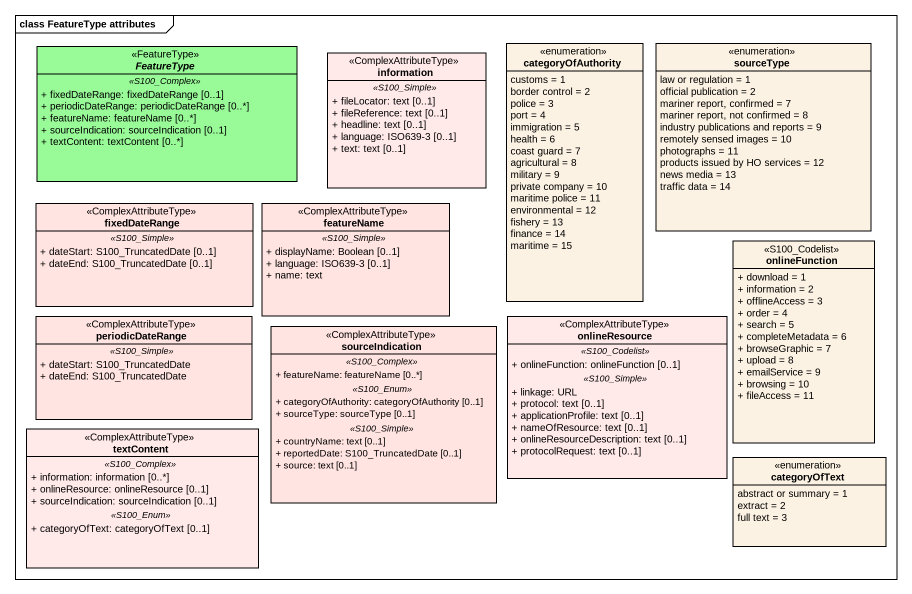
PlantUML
@startuml
mainframe class FeatureType attributes
hide circle
hide empty members
skinparam classAttributeIconSize 0
abstract class FeatureType <<FeatureType>> #98FB98 {
  .. <<S100_Complex>> ..
  + fixedDateRange: fixedDateRange [0..1]
  + periodicDateRange: periodicDateRange [0..*]
  + featureName: featureName [0..*]
  + sourceIndication: sourceIndication [0..1]
  + textContent: textContent [0..*]
}
class information <<ComplexAttributeType>> #FFE9E9 {
  .. <<S100_Simple>> ..
  + fileLocator: text [0..1]
  + fileReference: text [0..1]
  + headline: text [0..1]
  + language: ISO639-3 [0..1]
  + text: text [0..1]
}
enum categoryOfAuthority #FCF2E3 {
  customs = 1
  border control = 2
  police = 3
  port = 4
  immigration = 5
  health = 6
  coast guard = 7
  agricultural = 8
  military = 9
  private company = 10
  maritime police = 11
  environmental = 12
  fishery = 13
  finance = 14
  maritime = 15
}
enum sourceType #FCF2E3 {
  law or regulation = 1
  official publication = 2
  mariner report, confirmed = 7
  mariner report, not confirmed = 8
  industry publications and reports = 9
  remotely sensed images = 10
  photographs = 11
  products issued by HO services = 12
  news media = 13
  traffic data = 14
}
class fixedDateRange <<ComplexAttributeType>> #FFE4E1 {
  .. <<S100_Simple>> ..
  + dateStart: S100_TruncatedDate [0..1]
  + dateEnd: S100_TruncatedDate [0..1]
}
class featureName <<ComplexAttributeType>> #FFE4E1 {
  .. <<S100_Simple>> ..
  + displayName: Boolean [0..1]
  + language: ISO639-3 [0..1]
  + name: text
}
class onlineFunction <<S100_Codelist>> #FCF2E3 {
  + download = 1
  + information = 2
  + offlineAccess = 3
  + order = 4
  + search = 5
  + completeMetadata = 6
  + browseGraphic = 7
  + upload = 8
  + emailService = 9
  + browsing = 10
  + fileAccess = 11
}
class periodicDateRange <<ComplexAttributeType>> #FFE4E1 {
  .. <<S100_Simple>> ..
  + dateStart: S100_TruncatedDate
  + dateEnd: S100_TruncatedDate
}
class sourceIndication <<ComplexAttributeType>> #FFE4E1 {
  .. <<S100_Complex>> ..
  + featureName: featureName [0..*]
  .. <<S100_Enum>> ..
  + categoryOfAuthority: categoryOfAuthority [0..1]
  + sourceType: sourceType [0..1]
  .. <<S100_Simple>> ..
  + countryName: text [0..1]
  + reportedDate: S100_TruncatedDate [0..1]
  + source: text [0..1]
}
class onlineResource <<ComplexAttributeType>> #FFE9E9 {
  .. <<S100_Codelist>> ..
  + onlineFunction: onlineFunction [0..1]
  .. <<S100_Simple>> ..
  + linkage: URL
  + protocol: text [0..1]
  + applicationProfile: text [0..1]
  + nameOfResource: text [0..1]
  + onlineResourceDescription: text [0..1]
  + protocolRequest: text [0..1]
}
class textContent <<ComplexAttributeType>> #FFE9E9 {
  .. <<S100_Complex>> ..
  + information: information [0..*]
  + onlineResource: onlineResource [0..1]
  + sourceIndication: sourceIndication [0..1]
  .. <<S100_Enum>> ..
  + categoryOfText: categoryOfText [0..1]
}
enum categoryOfText #FCF2E3 {
  abstract or summary = 1
  extract = 2
  full text = 3
}
@enduml
